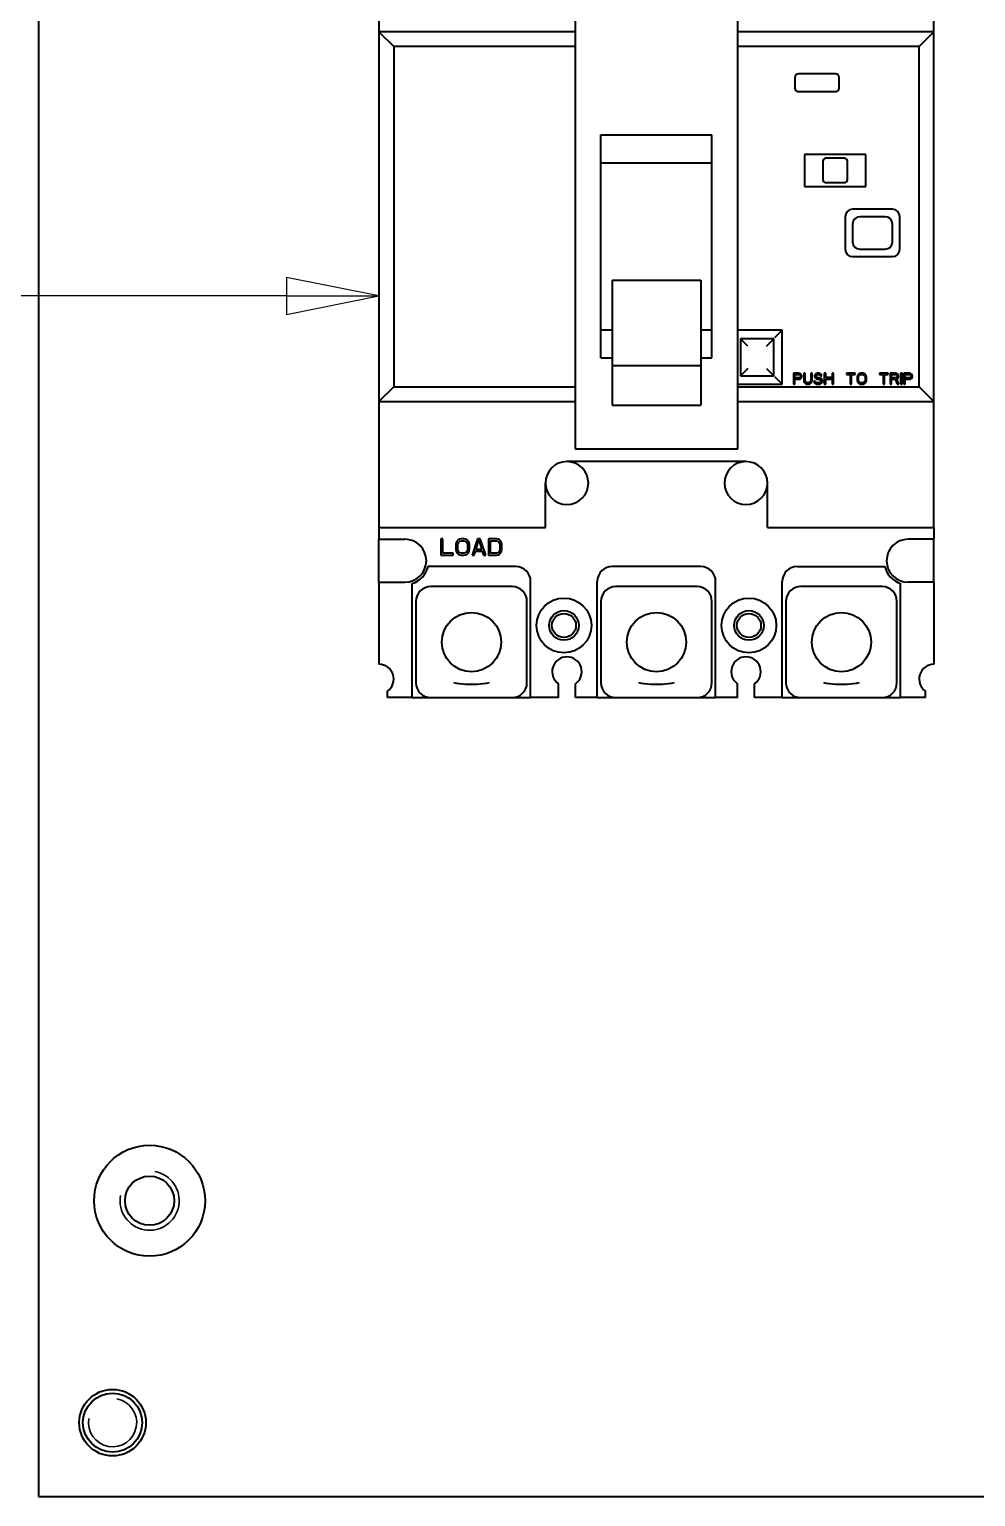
# Model space of a CAD drawing. Header units: millimetres. Extents: x 0 to 4205, y 0 to 2970.
# Drawn here: x 1724.1 to 1852, y 2298.4 to 2496.7 of the extents above; entities that cross this region are included whole.
import ezdxf

# ---------------------------------------------------------------- set-up
doc = ezdxf.new("R2010")
doc.units = ezdxf.units.MM
doc.header["$LTSCALE"] = 5
for name, color, linetype, lineweight in [('가시적인 것(ISO)', 3, 'Continuous', 40), ('가시적인 좁은 것(ISO)', 3, 'Continuous', 35), ('기호(ISO)', 5, 'Continuous', 25)]:
    doc.layers.add(name, color=color, linetype=linetype, lineweight=lineweight)

# ---------------------------------------------------------------- blocks, each defined once
blk = doc.blocks.new('품번기호10')
at = {"layer": '기호(ISO)', "color": 7}
for p, q in [((354.27, 492.138), (351.77, 492.638)), ((351.77, 492.638), (351.77, 491.638)), ((351.77, 492.138), (301.575, 492.138)), ((351.77, 492.138), (354.27, 492.138)), ((351.77, 491.638), (354.27, 492.138))]:
    blk.add_line(p, q, dxfattribs=at)
at = {"layer": '기호(ISO)', "color": 7, "flags": 128}
blk.add_lwpolyline([(351.77, 491.638), (354.27, 492.138)], dxfattribs=at)
at = {"layer": '기호(ISO)', "color": 7}
blk.add_solid([(351.77, 491.638), (354.27, 492.138), (351.77, 492.638), (351.77, 491.638)], dxfattribs=at)

msp = doc.modelspace()

# ---------------------------------------------------------------- linework, layer by layer
at = {"layer": '가시적인 것(ISO)'}
for p, q in [((1725.348, 2623.391), (1725.348, 2298.391)), ((1771.348, 2513.391), (1771.348, 2496.391)), ((1846.348, 2496.391), (1846.348, 2513.391)), ((1797.848, 2499.391), (1797.848, 2439.991)), ((1819.848, 2439.991), (1819.848, 2499.391)), ((1797.848, 2496.391), (1771.348, 2496.391)), ((1771.348, 2496.391), (1771.348, 2446.391)), ((1771.348, 2496.391), (1773.348, 2494.391)), ((1846.348, 2496.391), (1819.848, 2496.391)), ((1844.348, 2494.391), (1846.348, 2496.391)), ((1846.348, 2446.391), (1846.348, 2496.391)), ((1773.348, 2494.391), (1773.348, 2448.391)), ((1797.848, 2494.391), (1773.348, 2494.391)), ((1844.348, 2494.391), (1819.848, 2494.391)), ((1844.348, 2448.391), (1844.348, 2494.391)), ((1827.548, 2490.191), (1827.548, 2488.791)), ((1833.048, 2490.691), (1828.048, 2490.691)), ((1833.548, 2488.791), (1833.548, 2490.191)), ((1828.048, 2488.291), (1833.048, 2488.291)), ((1801.348, 2452.324), (1801.348, 2482.457)), ((1801.348, 2482.457), (1816.348, 2482.457)), ((1816.348, 2452.324), (1816.348, 2482.457)), ((1828.848, 2479.791), (1828.848, 2475.491)), ((1837.148, 2479.791), (1828.848, 2479.791)), ((1834.248, 2479.291), (1831.748, 2479.291)), ((1837.148, 2475.491), (1837.148, 2479.791)), ((1801.348, 2478.691), (1816.348, 2478.691)), ((1831.348, 2478.891), (1831.348, 2476.391)), ((1834.648, 2476.391), (1834.648, 2478.891)), ((1828.848, 2475.491), (1837.148, 2475.491)), ((1831.748, 2475.991), (1834.248, 2475.991)), ((1834.348, 2471.391), (1834.348, 2466.991)), ((1840.748, 2472.391), (1835.348, 2472.391)), ((1839.748, 2471.391), (1836.348, 2471.391)), ((1841.748, 2466.991), (1841.748, 2471.391)), ((1835.348, 2470.391), (1835.348, 2467.991)), ((1840.748, 2467.991), (1840.748, 2470.391)), ((1835.348, 2465.991), (1840.748, 2465.991)), ((1836.348, 2466.991), (1839.748, 2466.991)), ((1802.848, 2462.792), (1814.848, 2462.792)), ((1802.848, 2462.792), (1802.848, 2451.27)), ((1814.848, 2462.792), (1814.848, 2451.27)), ((1801.348, 2456.091), (1802.848, 2456.091)), ((1814.848, 2456.091), (1816.348, 2456.091)), ((1825.848, 2456.041), (1819.848, 2456.041)), ((1824.848, 2455.041), (1825.848, 2456.041)), ((1825.848, 2448.741), (1825.848, 2456.041)), ((1824.698, 2454.891), (1820.198, 2454.891)), ((1821.198, 2453.891), (1820.198, 2454.891)), ((1820.198, 2454.891), (1820.198, 2449.891)), ((1823.698, 2453.891), (1824.698, 2454.891)), ((1824.698, 2449.891), (1824.698, 2454.891)), ((1801.348, 2452.324), (1802.848, 2452.324)), ((1802.848, 2451.27), (1802.848, 2445.908)), ((1802.848, 2451.27), (1814.848, 2451.27)), ((1814.848, 2452.324), (1816.348, 2452.324)), ((1814.848, 2451.27), (1814.848, 2445.908)), ((1821.198, 2450.891), (1820.198, 2449.891)), ((1820.198, 2449.891), (1824.698, 2449.891)), ((1823.698, 2450.891), (1824.698, 2449.891)), ((1825.848, 2448.741), (1824.848, 2449.741)), ((1828.098, 2450.241), (1827.348, 2450.241)), ((1827.348, 2450.241), (1827.348, 2448.741)), ((1827.535, 2449.602), (1827.535, 2450.081)), ((1827.535, 2450.081), (1828.129, 2450.081)), ((1828.129, 2449.602), (1827.535, 2449.602)), ((1827.535, 2448.741), (1827.535, 2449.411)), ((1827.535, 2449.411), (1828.098, 2449.411)), ((1828.254, 2450.209), (1828.098, 2450.241)), ((1828.098, 2449.411), (1828.254, 2449.443)), ((1828.129, 2450.081), (1828.223, 2450.049)), ((1828.223, 2449.634), (1828.129, 2449.602)), ((1828.223, 2450.049), (1828.285, 2449.985)), ((1828.285, 2449.698), (1828.223, 2449.634)), ((1828.379, 2450.113), (1828.254, 2450.209)), ((1828.254, 2449.443), (1828.379, 2449.539)), ((1828.285, 2449.985), (1828.316, 2449.89)), ((1828.316, 2449.794), (1828.285, 2449.698)), ((1828.316, 2449.89), (1828.316, 2449.794)), ((1828.473, 2449.985), (1828.379, 2450.113)), ((1828.379, 2449.539), (1828.473, 2449.666)), ((1828.504, 2449.89), (1828.473, 2449.985)), ((1828.473, 2449.666), (1828.504, 2449.762)), ((1828.504, 2449.762), (1828.504, 2449.89)), ((1828.941, 2450.241), (1828.754, 2450.241)), ((1828.754, 2450.241), (1828.754, 2449.251)), ((1828.941, 2449.251), (1828.941, 2450.241)), ((1829.879, 2450.241), (1829.691, 2450.241)), ((1829.691, 2450.241), (1829.691, 2449.251)), ((1829.879, 2449.251), (1829.879, 2450.241)), ((1830.254, 2450.017), (1830.223, 2449.89)), ((1830.223, 2449.89), (1830.223, 2449.762)), ((1830.223, 2449.762), (1830.254, 2449.634)), ((1830.379, 2450.145), (1830.254, 2450.017)), ((1830.254, 2449.634), (1830.379, 2449.507)), ((1830.504, 2450.209), (1830.379, 2450.145)), ((1830.379, 2449.507), (1830.504, 2449.443)), ((1830.41, 2449.858), (1830.441, 2449.953)), ((1830.41, 2449.794), (1830.41, 2449.858)), ((1830.441, 2449.698), (1830.41, 2449.794)), ((1830.441, 2449.953), (1830.535, 2450.017)), ((1830.535, 2449.634), (1830.441, 2449.698)), ((1830.629, 2450.241), (1830.504, 2450.209)), ((1830.504, 2449.443), (1830.629, 2449.411)), ((1830.535, 2450.017), (1830.629, 2450.049)), ((1830.629, 2449.602), (1830.535, 2449.634)), ((1830.785, 2450.241), (1830.629, 2450.241)), ((1830.629, 2450.049), (1830.816, 2450.049)), ((1830.816, 2449.602), (1830.629, 2449.602)), ((1830.629, 2449.411), (1830.816, 2449.411)), ((1830.941, 2450.209), (1830.785, 2450.241)), ((1830.816, 2450.049), (1830.91, 2450.017)), ((1830.973, 2449.57), (1830.816, 2449.602)), ((1830.816, 2449.411), (1830.941, 2449.379)), ((1830.91, 2450.017), (1830.973, 2449.953)), ((1831.066, 2450.113), (1830.941, 2450.209)), ((1830.941, 2449.379), (1831.035, 2449.315)), ((1830.973, 2449.953), (1831.004, 2449.89)), ((1831.098, 2449.507), (1830.973, 2449.57)), ((1831.004, 2449.89), (1831.191, 2449.89)), ((1831.035, 2449.315), (1831.098, 2449.219)), ((1831.16, 2449.985), (1831.066, 2450.113)), ((1831.223, 2449.379), (1831.098, 2449.507)), ((1831.191, 2449.89), (1831.16, 2449.985)), ((1831.285, 2449.251), (1831.223, 2449.379)), ((1831.723, 2450.241), (1831.535, 2450.241)), ((1831.535, 2450.241), (1831.535, 2448.741)), ((1831.723, 2449.634), (1831.723, 2450.241)), ((1832.598, 2449.634), (1831.723, 2449.634)), ((1831.723, 2448.741), (1831.723, 2449.443)), ((1831.723, 2449.443), (1832.598, 2449.443)), ((1832.785, 2450.241), (1832.598, 2450.241)), ((1832.598, 2450.241), (1832.598, 2449.634)), ((1832.598, 2449.443), (1832.598, 2448.741)), ((1832.785, 2448.741), (1832.785, 2450.241)), ((1835.723, 2450.241), (1834.535, 2450.241)), ((1834.535, 2450.241), (1834.535, 2450.081)), ((1834.535, 2450.081), (1835.035, 2450.081)), ((1835.035, 2450.081), (1835.035, 2448.741)), ((1835.223, 2448.741), (1835.223, 2450.081)), ((1835.223, 2450.081), (1835.723, 2450.081)), ((1835.723, 2450.081), (1835.723, 2450.241)), ((1836.004, 2449.89), (1835.973, 2449.73)), ((1835.973, 2449.73), (1835.973, 2449.251)), ((1836.066, 2450.017), (1836.004, 2449.89)), ((1836.191, 2450.145), (1836.066, 2450.017)), ((1836.16, 2449.73), (1836.191, 2449.858)), ((1836.16, 2449.251), (1836.16, 2449.73)), ((1836.316, 2450.209), (1836.191, 2450.145)), ((1836.191, 2449.858), (1836.254, 2449.953)), ((1836.254, 2449.953), (1836.348, 2450.017)), ((1836.473, 2450.241), (1836.316, 2450.209)), ((1836.348, 2450.017), (1836.473, 2450.049)), ((1836.723, 2450.241), (1836.473, 2450.241)), ((1836.473, 2450.049), (1836.723, 2450.049)), ((1836.879, 2450.209), (1836.723, 2450.241)), ((1836.723, 2450.049), (1836.848, 2450.017)), ((1836.848, 2450.017), (1836.941, 2449.953)), ((1837.004, 2450.145), (1836.879, 2450.209)), ((1836.941, 2449.953), (1837.004, 2449.858)), ((1837.129, 2450.017), (1837.004, 2450.145)), ((1837.004, 2449.858), (1837.035, 2449.73)), ((1837.035, 2449.73), (1837.035, 2449.251)), ((1837.191, 2449.89), (1837.129, 2450.017)), ((1837.223, 2449.73), (1837.191, 2449.89)), ((1837.223, 2449.251), (1837.223, 2449.73)), ((1840.16, 2450.241), (1838.973, 2450.241)), ((1838.973, 2450.241), (1838.973, 2450.081)), ((1838.973, 2450.081), (1839.473, 2450.081)), ((1839.473, 2450.081), (1839.473, 2448.741)), ((1839.66, 2448.741), (1839.66, 2450.081)), ((1839.66, 2450.081), (1840.16, 2450.081)), ((1840.16, 2450.081), (1840.16, 2450.241)), ((1841.16, 2450.241), (1840.41, 2450.241)), ((1840.41, 2450.241), (1840.41, 2448.741)), ((1840.598, 2449.602), (1840.598, 2450.081)), ((1840.598, 2450.081), (1841.191, 2450.081)), ((1841.191, 2449.602), (1840.598, 2449.602)), ((1840.598, 2449.411), (1841.129, 2449.411)), ((1840.598, 2448.741), (1840.598, 2449.411)), ((1841.129, 2449.411), (1841.379, 2448.741)), ((1841.316, 2450.209), (1841.16, 2450.241)), ((1841.191, 2450.081), (1841.285, 2450.049)), ((1841.285, 2449.634), (1841.191, 2449.602)), ((1841.285, 2450.049), (1841.348, 2449.985)), ((1841.348, 2449.698), (1841.285, 2449.634)), ((1841.441, 2450.113), (1841.316, 2450.209)), ((1841.316, 2449.475), (1841.441, 2449.539)), ((1841.598, 2448.741), (1841.316, 2449.475)), ((1841.348, 2449.985), (1841.379, 2449.89)), ((1841.379, 2449.794), (1841.348, 2449.698)), ((1841.379, 2449.89), (1841.379, 2449.794)), ((1841.535, 2449.985), (1841.441, 2450.113)), ((1841.441, 2449.539), (1841.535, 2449.666)), ((1841.566, 2449.89), (1841.535, 2449.985)), ((1841.535, 2449.666), (1841.566, 2449.762)), ((1841.566, 2449.762), (1841.566, 2449.89)), ((1842.035, 2450.241), (1841.848, 2450.241)), ((1841.848, 2450.241), (1841.848, 2448.741)), ((1842.035, 2448.741), (1842.035, 2450.241)), ((1843.035, 2450.241), (1842.285, 2450.241)), ((1842.285, 2450.241), (1842.285, 2448.741)), ((1842.473, 2449.602), (1842.473, 2450.081)), ((1842.473, 2450.081), (1843.066, 2450.081)), ((1843.066, 2449.602), (1842.473, 2449.602)), ((1842.473, 2448.741), (1842.473, 2449.411)), ((1842.473, 2449.411), (1843.035, 2449.411)), ((1843.191, 2450.209), (1843.035, 2450.241)), ((1843.035, 2449.411), (1843.191, 2449.443)), ((1843.066, 2450.081), (1843.16, 2450.049)), ((1843.16, 2449.634), (1843.066, 2449.602)), ((1843.16, 2450.049), (1843.223, 2449.985)), ((1843.223, 2449.698), (1843.16, 2449.634)), ((1843.316, 2450.113), (1843.191, 2450.209)), ((1843.191, 2449.443), (1843.316, 2449.539)), ((1843.223, 2449.985), (1843.254, 2449.89)), ((1843.254, 2449.794), (1843.223, 2449.698)), ((1843.254, 2449.89), (1843.254, 2449.794)), ((1843.41, 2449.985), (1843.316, 2450.113)), ((1843.316, 2449.539), (1843.41, 2449.666)), ((1843.441, 2449.89), (1843.41, 2449.985)), ((1843.41, 2449.666), (1843.441, 2449.762)), ((1843.441, 2449.762), (1843.441, 2449.89)), ((1773.348, 2448.391), (1771.348, 2446.391)), ((1773.348, 2448.391), (1797.848, 2448.391)), ((1819.848, 2448.741), (1825.848, 2448.741)), ((1819.848, 2448.391), (1844.348, 2448.391)), ((1827.348, 2448.741), (1827.535, 2448.741)), ((1828.754, 2449.251), (1828.785, 2449.092)), ((1828.785, 2449.092), (1828.848, 2448.964)), ((1828.848, 2448.964), (1828.973, 2448.836)), ((1828.973, 2449.124), (1828.941, 2449.251)), ((1829.035, 2449.028), (1828.973, 2449.124)), ((1828.973, 2448.836), (1829.098, 2448.773)), ((1829.129, 2448.964), (1829.035, 2449.028)), ((1829.098, 2448.773), (1829.254, 2448.741)), ((1829.254, 2448.932), (1829.129, 2448.964)), ((1829.379, 2448.932), (1829.254, 2448.932)), ((1829.254, 2448.741), (1829.379, 2448.741)), ((1829.504, 2448.964), (1829.379, 2448.932)), ((1829.379, 2448.741), (1829.535, 2448.773)), ((1829.598, 2449.028), (1829.504, 2448.964)), ((1829.535, 2448.773), (1829.66, 2448.836)), ((1829.66, 2449.124), (1829.598, 2449.028)), ((1829.691, 2449.251), (1829.66, 2449.124)), ((1829.66, 2448.836), (1829.785, 2448.964)), ((1829.785, 2448.964), (1829.848, 2449.092)), ((1829.848, 2449.092), (1829.879, 2449.251)), ((1830.316, 2449.156), (1830.129, 2449.156)), ((1830.129, 2449.156), (1830.16, 2449.028)), ((1830.16, 2449.028), (1830.254, 2448.868)), ((1830.254, 2448.868), (1830.41, 2448.773)), ((1830.348, 2449.06), (1830.316, 2449.156)), ((1830.441, 2448.964), (1830.348, 2449.06)), ((1830.41, 2448.773), (1830.566, 2448.741)), ((1830.566, 2448.932), (1830.441, 2448.964)), ((1830.816, 2448.932), (1830.566, 2448.932)), ((1830.566, 2448.741), (1830.816, 2448.741)), ((1830.941, 2448.964), (1830.816, 2448.932)), ((1830.816, 2448.741), (1830.973, 2448.773)), ((1831.035, 2449.028), (1830.941, 2448.964)), ((1830.973, 2448.773), (1831.098, 2448.836)), ((1831.098, 2449.124), (1831.035, 2449.028)), ((1831.098, 2449.219), (1831.098, 2449.124)), ((1831.098, 2448.836), (1831.223, 2448.964)), ((1831.223, 2448.964), (1831.285, 2449.092)), ((1831.285, 2449.092), (1831.285, 2449.251)), ((1831.535, 2448.741), (1831.723, 2448.741)), ((1832.598, 2448.741), (1832.785, 2448.741)), ((1835.035, 2448.741), (1835.223, 2448.741)), ((1835.973, 2449.251), (1836.004, 2449.092)), ((1836.004, 2449.092), (1836.066, 2448.964)), ((1836.066, 2448.964), (1836.191, 2448.836)), ((1836.191, 2449.124), (1836.16, 2449.251)), ((1836.254, 2449.028), (1836.191, 2449.124)), ((1836.191, 2448.836), (1836.316, 2448.773)), ((1836.348, 2448.964), (1836.254, 2449.028)), ((1836.316, 2448.773), (1836.473, 2448.741)), ((1836.473, 2448.932), (1836.348, 2448.964)), ((1836.723, 2448.932), (1836.473, 2448.932)), ((1836.473, 2448.741), (1836.723, 2448.741)), ((1836.848, 2448.964), (1836.723, 2448.932)), ((1836.723, 2448.741), (1836.879, 2448.773)), ((1836.941, 2449.028), (1836.848, 2448.964)), ((1836.879, 2448.773), (1837.004, 2448.836)), ((1837.004, 2449.124), (1836.941, 2449.028)), ((1837.035, 2449.251), (1837.004, 2449.124)), ((1837.004, 2448.836), (1837.129, 2448.964)), ((1837.129, 2448.964), (1837.191, 2449.092)), ((1837.191, 2449.092), (1837.223, 2449.251)), ((1839.473, 2448.741), (1839.66, 2448.741)), ((1840.41, 2448.741), (1840.598, 2448.741)), ((1841.379, 2448.741), (1841.598, 2448.741)), ((1841.848, 2448.741), (1842.035, 2448.741)), ((1842.285, 2448.741), (1842.473, 2448.741)), ((1846.348, 2446.391), (1844.348, 2448.391)), ((1771.348, 2446.391), (1797.848, 2446.391)), ((1771.348, 2446.391), (1771.348, 2429.391)), ((1802.848, 2445.908), (1814.848, 2445.908)), ((1819.848, 2446.391), (1846.348, 2446.391)), ((1846.348, 2429.391), (1846.348, 2446.391)), ((1797.848, 2439.991), (1819.848, 2439.991)), ((1820.948, 2438.291), (1796.748, 2438.291)), ((1793.848, 2429.391), (1793.848, 2435.391)), ((1823.848, 2429.391), (1823.848, 2435.391)), ((1771.348, 2429.391), (1771.348, 2427.791)), ((1771.348, 2429.391), (1793.848, 2429.391)), ((1771.348, 2427.791), (1774.848, 2427.791)), ((1771.348, 2421.991), (1771.348, 2427.791)), ((1779.718, 2427.841), (1779.718, 2425.641)), ((1779.993, 2427.841), (1779.718, 2427.841)), ((1779.993, 2425.921), (1779.993, 2427.841)), ((1781.872, 2427.513), (1781.78, 2427.326)), ((1782.055, 2427.7), (1781.872, 2427.513)), ((1782.238, 2427.794), (1782.055, 2427.7)), ((1782.147, 2427.419), (1782.284, 2427.513)), ((1782.468, 2427.841), (1782.238, 2427.794)), ((1782.284, 2427.513), (1782.468, 2427.56)), ((1782.834, 2427.841), (1782.468, 2427.841)), ((1782.468, 2427.56), (1782.834, 2427.56)), ((1783.063, 2427.794), (1782.834, 2427.841)), ((1782.834, 2427.56), (1783.018, 2427.513)), ((1783.018, 2427.513), (1783.155, 2427.419)), ((1783.247, 2427.7), (1783.063, 2427.794)), ((1783.43, 2427.513), (1783.247, 2427.7)), ((1783.522, 2427.326), (1783.43, 2427.513)), ((1784.668, 2427.841), (1783.934, 2425.641)), ((1784.438, 2426.39), (1784.851, 2427.653)), ((1785.034, 2427.841), (1784.668, 2427.841)), ((1784.851, 2427.653), (1785.263, 2426.39)), ((1785.768, 2425.641), (1785.034, 2427.841)), ((1787.234, 2427.841), (1786.134, 2427.841)), ((1786.134, 2427.841), (1786.134, 2425.641)), ((1786.409, 2427.56), (1787.234, 2427.56)), ((1786.409, 2425.921), (1786.409, 2427.56)), ((1787.463, 2427.794), (1787.234, 2427.841)), ((1787.234, 2427.56), (1787.418, 2427.513)), ((1787.418, 2427.513), (1787.555, 2427.419)), ((1787.647, 2427.7), (1787.463, 2427.794)), ((1787.83, 2427.513), (1787.647, 2427.7)), ((1787.922, 2427.326), (1787.83, 2427.513)), ((1823.848, 2429.391), (1846.348, 2429.391)), ((1846.348, 2427.791), (1842.848, 2427.791)), ((1846.348, 2429.391), (1846.348, 2427.791)), ((1846.348, 2421.991), (1846.348, 2427.791)), ((1779.718, 2425.641), (1781.368, 2425.641)), ((1781.368, 2425.921), (1779.993, 2425.921)), ((1781.368, 2425.641), (1781.368, 2425.921)), ((1781.78, 2427.326), (1781.734, 2427.092)), ((1781.734, 2427.092), (1781.734, 2426.39)), ((1781.734, 2426.39), (1781.78, 2426.156)), ((1781.78, 2426.156), (1781.872, 2425.968)), ((1781.872, 2425.968), (1782.055, 2425.781)), ((1782.009, 2427.092), (1782.055, 2427.279)), ((1782.009, 2426.39), (1782.009, 2427.092)), ((1782.055, 2426.202), (1782.009, 2426.39)), ((1782.055, 2427.279), (1782.147, 2427.419)), ((1782.147, 2426.062), (1782.055, 2426.202)), ((1782.055, 2425.781), (1782.238, 2425.687)), ((1782.284, 2425.968), (1782.147, 2426.062)), ((1782.238, 2425.687), (1782.468, 2425.641)), ((1782.468, 2425.921), (1782.284, 2425.968)), ((1782.834, 2425.921), (1782.468, 2425.921)), ((1782.468, 2425.641), (1782.834, 2425.641)), ((1783.018, 2425.968), (1782.834, 2425.921)), ((1782.834, 2425.641), (1783.063, 2425.687)), ((1783.155, 2426.062), (1783.018, 2425.968)), ((1783.063, 2425.687), (1783.247, 2425.781)), ((1783.155, 2427.419), (1783.247, 2427.279)), ((1783.247, 2426.202), (1783.155, 2426.062)), ((1783.247, 2427.279), (1783.293, 2427.092)), ((1783.293, 2426.39), (1783.247, 2426.202)), ((1783.247, 2425.781), (1783.43, 2425.968)), ((1783.293, 2427.092), (1783.293, 2426.39)), ((1783.43, 2425.968), (1783.522, 2426.156)), ((1783.568, 2427.092), (1783.522, 2427.326)), ((1783.522, 2426.156), (1783.568, 2426.39)), ((1783.568, 2426.39), (1783.568, 2427.092)), ((1783.934, 2425.641), (1784.209, 2425.641)), ((1784.209, 2425.641), (1784.393, 2426.202)), ((1784.393, 2426.202), (1785.309, 2426.202)), ((1785.263, 2426.39), (1784.438, 2426.39)), ((1785.309, 2426.202), (1785.493, 2425.641)), ((1785.493, 2425.641), (1785.768, 2425.641)), ((1786.134, 2425.641), (1787.234, 2425.641)), ((1787.234, 2425.921), (1786.409, 2425.921)), ((1787.418, 2425.968), (1787.234, 2425.921)), ((1787.234, 2425.641), (1787.463, 2425.687)), ((1787.555, 2426.062), (1787.418, 2425.968)), ((1787.463, 2425.687), (1787.647, 2425.781)), ((1787.555, 2427.419), (1787.647, 2427.279)), ((1787.647, 2426.202), (1787.555, 2426.062)), ((1787.647, 2427.279), (1787.693, 2427.092)), ((1787.693, 2426.39), (1787.647, 2426.202)), ((1787.647, 2425.781), (1787.83, 2425.968)), ((1787.693, 2427.092), (1787.693, 2426.39)), ((1787.83, 2425.968), (1787.922, 2426.156)), ((1787.968, 2427.092), (1787.922, 2427.326)), ((1787.922, 2426.156), (1787.968, 2426.39)), ((1787.968, 2426.39), (1787.968, 2427.092)), ((1789.847, 2424.091), (1777.998, 2424.091)), ((1814.848, 2424.091), (1802.848, 2424.091)), ((1827.848, 2424.091), (1839.698, 2424.091)), ((1771.348, 2421.991), (1774.848, 2421.991)), ((1771.348, 2421.991), (1771.348, 2410.891)), ((1775.848, 2406.391), (1775.848, 2421.798)), ((1791.847, 2406.391), (1791.847, 2422.091)), ((1800.848, 2406.391), (1800.848, 2422.091)), ((1816.848, 2406.391), (1816.848, 2422.091)), ((1825.848, 2406.391), (1825.848, 2422.091)), ((1841.848, 2406.391), (1841.848, 2421.798)), ((1846.348, 2421.991), (1842.848, 2421.991)), ((1846.348, 2421.991), (1846.348, 2410.891)), ((1789.348, 2421.391), (1778.348, 2421.391)), ((1814.348, 2421.391), (1803.348, 2421.391)), ((1839.348, 2421.391), (1828.348, 2421.391)), ((1776.348, 2419.391), (1776.348, 2408.391)), ((1791.348, 2408.391), (1791.348, 2419.391)), ((1801.348, 2419.391), (1801.348, 2408.391)), ((1816.348, 2408.391), (1816.348, 2419.391)), ((1826.348, 2419.391), (1826.348, 2408.391)), ((1841.348, 2408.391), (1841.348, 2419.391)), ((1795.603, 2406.391), (1795.603, 2408.251)), ((1797.903, 2406.391), (1797.903, 2408.258)), ((1819.803, 2406.391), (1819.803, 2408.251)), ((1822.103, 2406.391), (1822.103, 2408.258)), ((1772.498, 2406.391), (1772.498, 2407.254)), ((1775.848, 2406.391), (1772.498, 2406.391)), ((1775.848, 2406.391), (1778.348, 2406.391)), ((1778.348, 2406.391), (1789.348, 2406.391)), ((1789.348, 2406.391), (1791.847, 2406.391)), ((1795.603, 2406.391), (1791.847, 2406.391)), ((1800.848, 2406.391), (1797.903, 2406.391)), ((1800.848, 2406.391), (1803.348, 2406.391)), ((1803.348, 2406.391), (1814.348, 2406.391)), ((1814.348, 2406.391), (1816.848, 2406.391)), ((1819.803, 2406.391), (1816.848, 2406.391)), ((1825.848, 2406.391), (1822.103, 2406.391)), ((1825.848, 2406.391), (1828.348, 2406.391)), ((1828.348, 2406.391), (1839.348, 2406.391)), ((1839.348, 2406.391), (1841.848, 2406.391)), ((1845.198, 2406.391), (1841.848, 2406.391)), ((1845.198, 2406.391), (1845.198, 2407.254)), ((1725.348, 2298.391), (2072.348, 2298.391))]:
    msp.add_line(p, q, dxfattribs=at)
for centre, radius in [((1796.348, 2416.141), 3.7), ((1821.348, 2416.141), 3.7), ((1783.848, 2413.891), 4), ((1796.348, 2416.141), 2), ((1796.348, 2416.141), 1.621), ((1808.848, 2413.891), 4), ((1821.348, 2416.141), 2), ((1821.348, 2416.141), 1.621), ((1833.848, 2413.891), 4), ((1740.348, 2338.391), 7.5), ((1740.348, 2338.391), 3.323), ((1735.348, 2308.391), 4.5), ((1735.348, 2308.391), 4)]:
    msp.add_circle(centre, radius, dxfattribs=at)
for centre, radius, start, end in [((1828.048, 2490.191), 0.5, 90, 180), ((1833.048, 2490.191), 0.5, 0, 90), ((1828.048, 2488.791), 0.5, 180, 270), ((1833.048, 2488.791), 0.5, 270, 0), ((1831.748, 2478.891), 0.4, 90, 180), ((1834.248, 2478.891), 0.4, 0, 90), ((1831.748, 2476.391), 0.4, 180, 270), ((1834.248, 2476.391), 0.4, 270, 0), ((1835.348, 2471.391), 1, 90, 180), ((1836.348, 2470.391), 1, 90, 180), ((1839.748, 2470.391), 1, 0, 90), ((1840.748, 2471.391), 1, 0, 90), ((1836.348, 2467.991), 1, 180, 270), ((1839.748, 2467.991), 1, 270, 0), ((1835.348, 2466.991), 1, 180, 270), ((1840.748, 2466.991), 1, 270, 0), ((1796.748, 2435.391), 2.9, 180, 90), ((1796.748, 2435.391), 2.9, 90, 180), ((1820.948, 2435.391), 2.9, 90, 0), ((1820.948, 2435.391), 2.9, 0, 90), ((1774.848, 2424.891), 2.9, 270, 90), ((1842.848, 2424.891), 2.9, 90, 270), ((1774.848, 2424.891), 3.25, 287.92021, 345.74997), ((1789.847, 2422.091), 2, 0, 90), ((1802.848, 2422.091), 2, 90, 180), ((1814.848, 2422.091), 2, 0, 90), ((1827.848, 2422.091), 2, 90, 180), ((1842.848, 2424.891), 3.25, 194.25003, 252.07979), ((1778.348, 2419.391), 2, 90, 180), ((1789.348, 2419.391), 2, 0, 90), ((1803.348, 2419.391), 2, 90, 180), ((1814.348, 2419.391), 2, 0, 90), ((1828.348, 2419.391), 2, 90, 180), ((1839.348, 2419.391), 2, 0, 90), ((1796.748, 2409.891), 2, 305.28448, 235.08479), ((1820.948, 2409.891), 2, 305.28448, 235.08479), ((1771.348, 2408.891), 2, 305.09963, 90), ((1846.348, 2408.891), 2, 90, 234.90037), ((1778.348, 2408.391), 2, 180, 270), ((1789.348, 2408.391), 2, 270, 0), ((1803.348, 2408.391), 2, 180, 270), ((1814.348, 2408.391), 2, 270, 0), ((1828.348, 2408.391), 2, 180, 270), ((1839.348, 2408.391), 2, 270, 0)]:
    msp.add_arc(centre, radius, start, end, dxfattribs=at)
for points in [[(1786.245, 2408.391), (1785.71, 2408.279), (1785.176, 2408.205), (1784.643, 2408.168), (1784.109, 2408.131), (1783.577, 2408.131), (1783.045, 2408.169), (1782.513, 2408.206), (1781.981, 2408.28), (1781.45, 2408.391)], [(1811.245, 2408.391), (1810.71, 2408.279), (1810.176, 2408.205), (1809.643, 2408.168), (1809.109, 2408.131), (1808.577, 2408.131), (1808.045, 2408.169), (1807.513, 2408.206), (1806.981, 2408.28), (1806.45, 2408.391)], [(1836.245, 2408.391), (1835.71, 2408.279), (1835.176, 2408.205), (1834.643, 2408.168), (1834.109, 2408.131), (1833.577, 2408.131), (1833.045, 2408.169), (1832.513, 2408.206), (1831.981, 2408.28), (1831.45, 2408.391)]]:
    msp.add_open_spline(points, degree=3, knots=[0, 0, 0, 0, 0.3333333, 0.3333333, 0.3333333, 0.6666667, 0.6666667, 0.6666667, 1, 1, 1, 1], dxfattribs=at)
at = {"layer": '가시적인 좁은 것(ISO)'}
for centre, radius in [((1740.348, 2338.391), 4), ((1735.348, 2308.391), 3.256)]:
    msp.add_arc(centre, radius, 170, 80, dxfattribs=at)

# ---------------------------------------------------------------- block references
at = {"layer": '기호(ISO)', "xscale": 5, "yscale": 5, "zscale": 5}
msp.add_blockref('품번기호10', (0, 0), dxfattribs=at)

doc.saveas('drawing.dxf')
